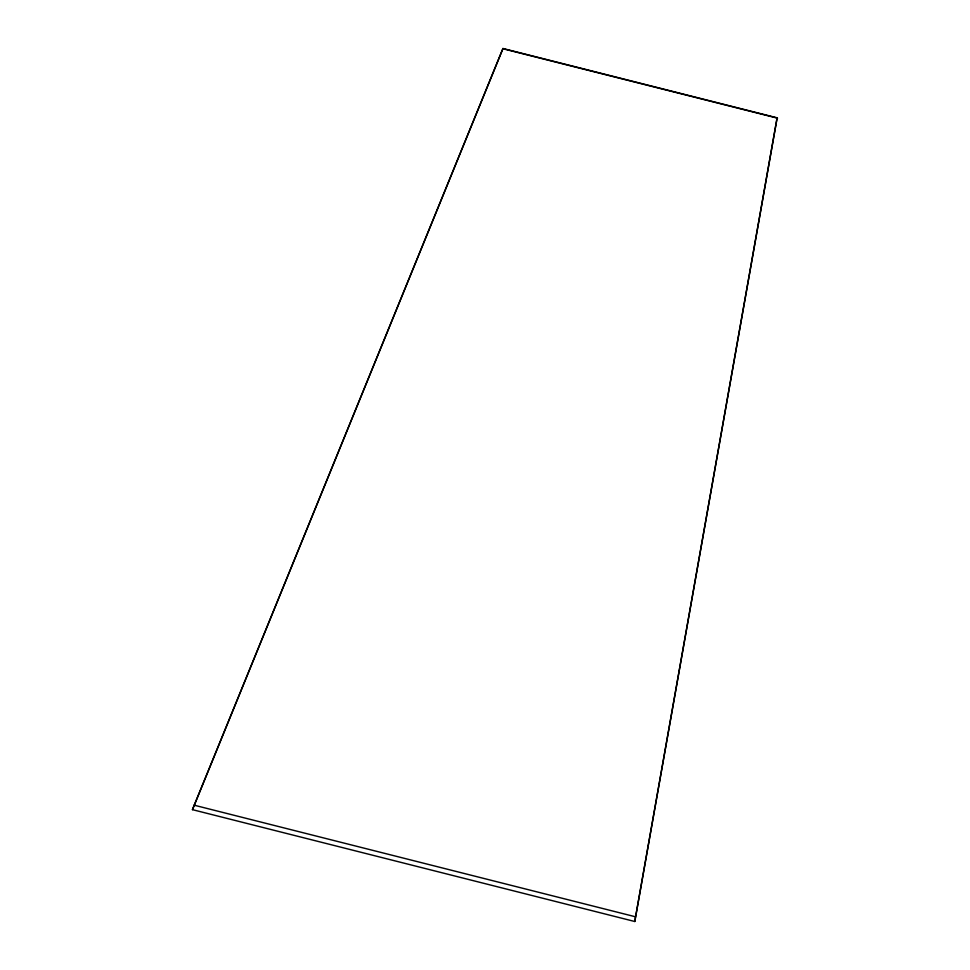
<?xml version="1.0" encoding="UTF-8"?>
<svg xmlns="http://www.w3.org/2000/svg" width="970" height="970" viewBox="0 0 970 970"><rect width="100%" height="100%" fill="white"/><g stroke="black" fill="none" stroke-linecap="round" stroke-linejoin="round"><path stroke-width="1.45" d="M634.78 921.5L777.128 117.819L502.969 48.5L192.448 809.659L634.78 921.5L777.128 117.819M192.448 809.659L502.969 48.5M503.03 48.767L777.552 118.182M194.097 805.173L635.144 916.698"/></g></svg>
